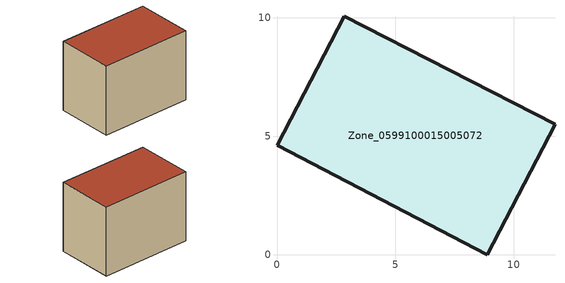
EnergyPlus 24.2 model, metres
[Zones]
Zone_0599100015005072
 floor ground (C_G): 8.89,0 0,4.61 2.83,10.06 11.74,5.5 z1.05
 wall outside (C_F): 8.89,0 11.74,5.5 2.83,10.06 0,4.61 8.89,0 z1.05:8.57
 roof outside (C_R): 0,4.61 8.89,0 11.74,5.5 2.83,10.06 z8.57
[BUILDING]
Pand.0599100015005072: North Axis=0; Terrain=City; Loads Convergence Tolerance Value=0.04; Temperature Convergence Tolerance Value=0.4; Solar Distribution=FullExterior; Maximum Number of Warmup Days=25; Minimum Number of Warmup Days=1
[Site:Location]
Rotterdam.The.Hague.AP_ZH_NLD Design_Conditions: Latitude=51.96; Longitude=4.45; Time Zone=1; Elevation=-4.5
[SITE:GROUNDTEMPERATURE:BUILDINGSURFACE]
18, 18, 18, 18, 18, 18, 18, 18, 18, 18, 18, 18
[MATERIAL] Thermal Absorptance=0.9; Solar Absorptance=0.7; Visible Absorptance=0.7
Name | Roughness | Thickness | Conductivity | Density | Specific Heat
G.TC.1946-1964 | MediumSmooth | 0.15 | 1 | 540 | 1210
F.TC.1946-1964 | Rough | 0.3 | 0.857143 | 1920 | 840
R.TC.1946-1964 | MediumRough | 0.2 | 0.235294 | 1500 | 1000
[CONSTRUCTION]
C_G: G.TC.1946-1964
C_F: F.TC.1946-1964
C_R: R.TC.1946-1964
[ZONE]
Zone_0599100015005072: Type=1; Multiplier=1; Ceiling Height=Autocalculate; Volume=Autocalculate; Floor Area=autocalculate; Part of Total Floor Area=Yes
[ZONEINFILTRATION:DESIGNFLOWRATE]
Infil_Zone_0599100015005072: Zone or ZoneList or Space or SpaceList=Zone_0599100015005072; Schedule=AlwaysOn; Design Flow Rate Calculation Method=Flow/Area; Flow Rate per Floor Area=0.003; Constant Term Coefficient=1; Temperature Term Coefficient=0; Velocity Term Coefficient=0; Velocity Squared Term Coefficient=0
[HVACTEMPLATE:ZONE:IDEALLOADSAIRSYSTEM]
Zone_0599100015005072: Maximum Heating Supply Air Temperature=50; Minimum Cooling Supply Air Temperature=13; Maximum Heating Supply Air Humidity Ratio=0.0156; Minimum Cooling Supply Air Humidity Ratio=0.0077; Heating Limit=NoLimit; Cooling Limit=NoLimit; Dehumidification Control Type=ConstantSensibleHeatRatio; Cooling Sensible Heat Ratio=0.7; Dehumidification Setpoint=60; Humidification Control Type=None; Humidification Setpoint=30; Outdoor Air Method=None; Outdoor Air Flow Rate per Person=0.00944; Outdoor Air Flow Rate per Zone Floor Area=0; Outdoor Air Flow Rate per Zone=0; Demand Controlled Ventilation Type=None; Outdoor Air Economizer Type=NoEconomizer; Heat Recovery Type=None; Sensible Heat Recovery Effectiveness=0.7; Latent Heat Recovery Effectiveness=0.65
[ZONECONTROL:THERMOSTAT]
ThermostatControl_Zone_0599100015005072: Zone or ZoneList=Zone_0599100015005072; Control Type Schedule=DualSetpointControlType; Control 1=Thermostat_Zone_0599100015005072; Temperature Difference Between Cutout And Setpoint=0
[THERMOSTATSETPOINT:DUALSETPOINT]
Thermostat_Zone_0599100015005072: Heating Setpoint Temperature Schedule=HeatingSetpoint_Zone_0599100015005072; Cooling Setpoint Temperature Schedule=CoolingSetpoint_Zone_0599100015005072
[SCHEDULE:COMPACT]
HeatingSetpoint_Zone_0599100015005072: Through: 12/31, For: AllDays, Until: 24:00, 21
CoolingSetpoint_Zone_0599100015005072: Through: 12/31, For: AllDays, Until: 24:00, 24
DualSetpointControlType: Through: 12/31, For: AllDays, Until: 24:00, 4
AlwaysOn: Through: 12/31, For: AllDays, Until: 24:00, 1
